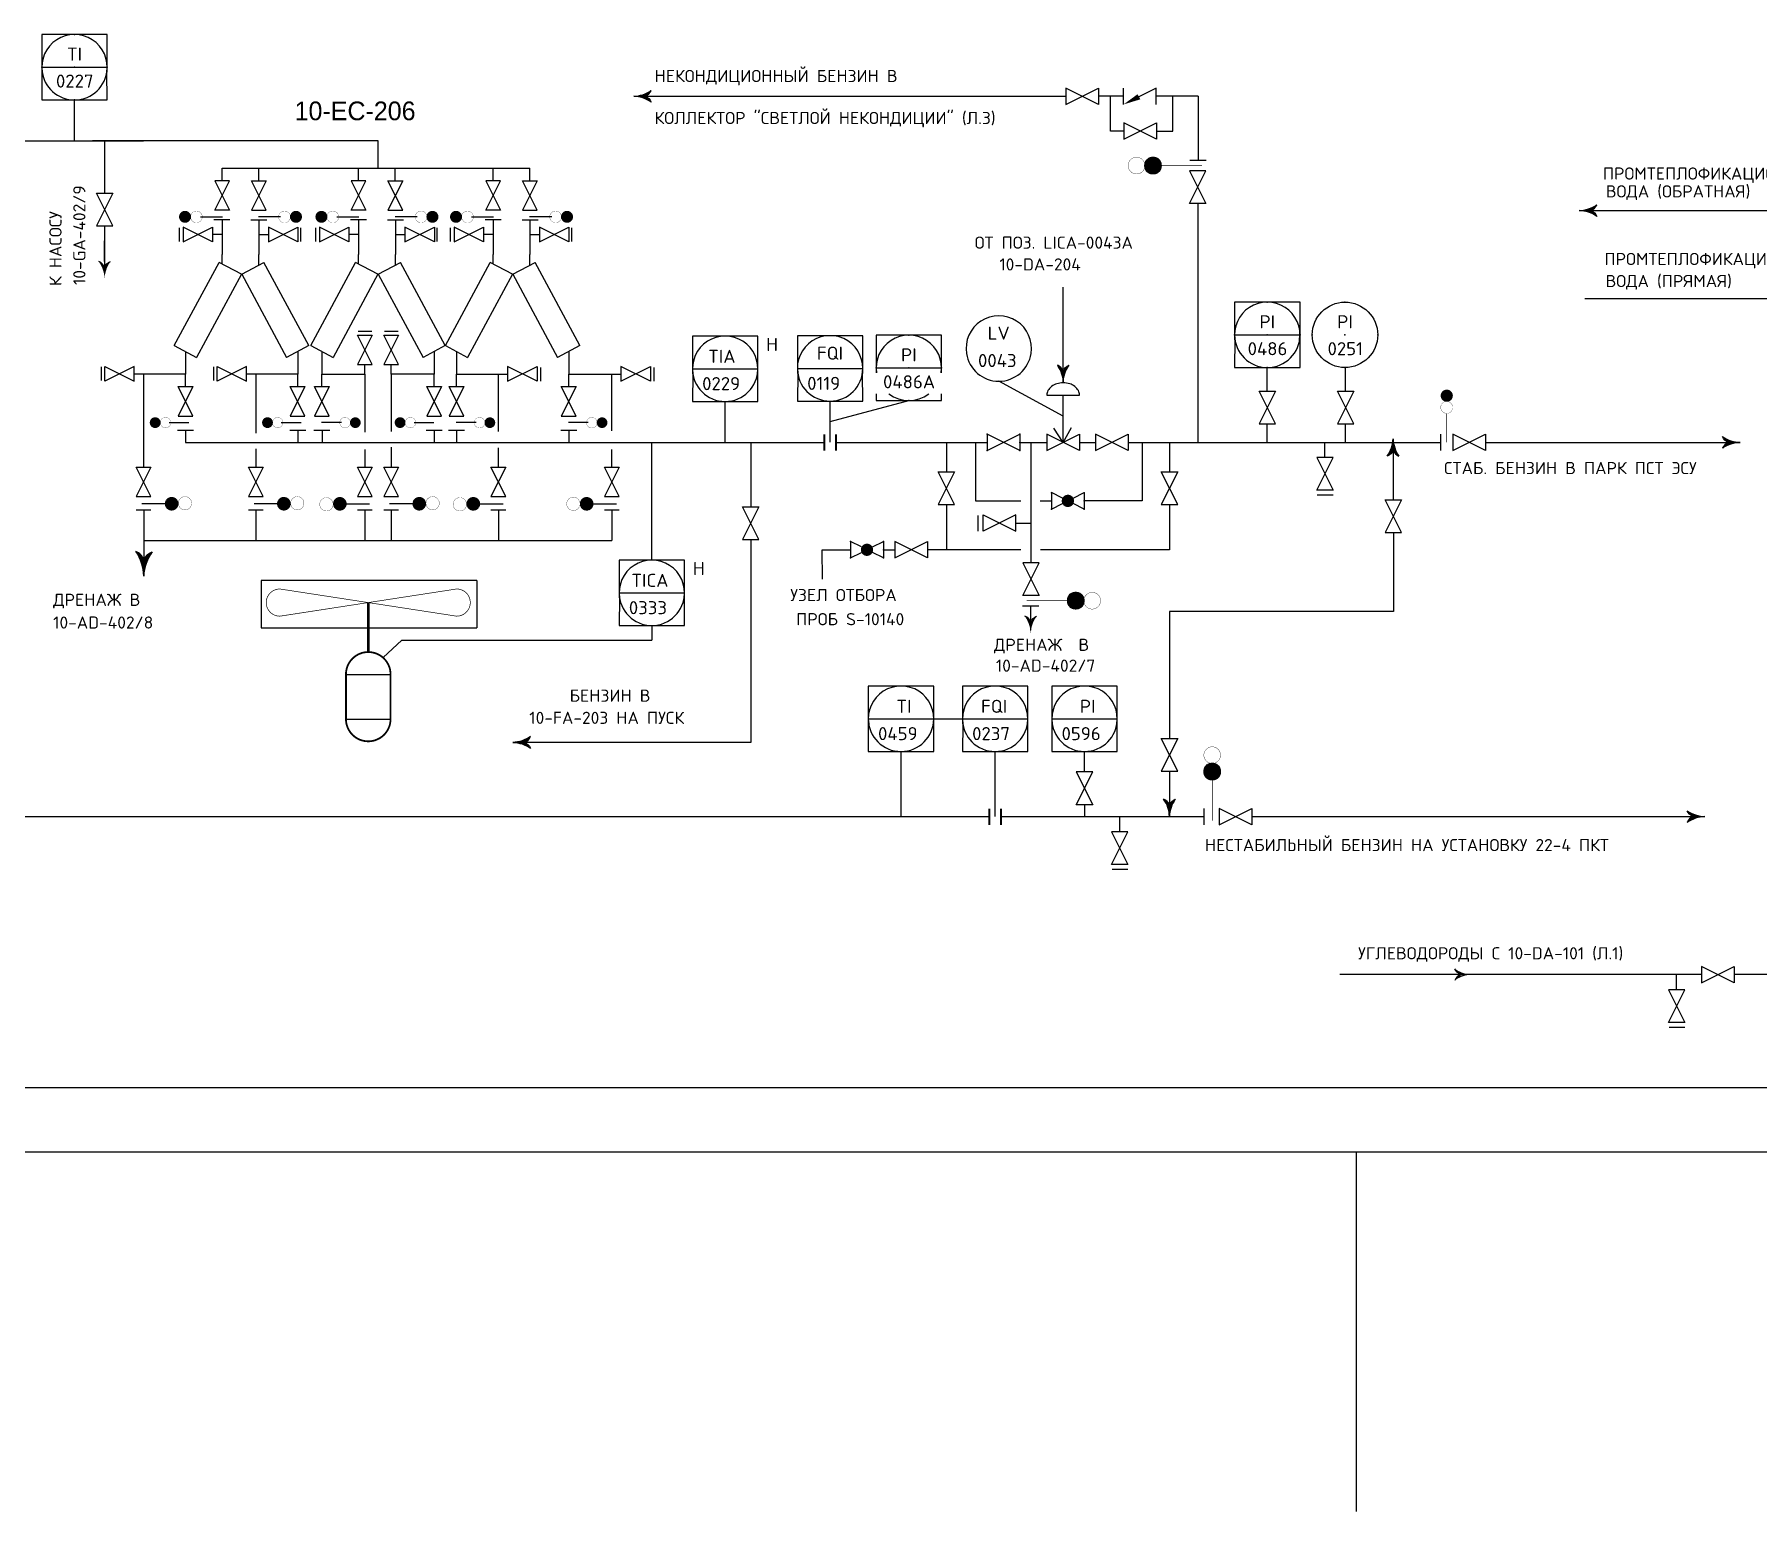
# Model space of a CAD drawing. Extents: x 71 to 279, y 48 to 143.
# Drawn here: x 126.61 to 145.03, y 48.41 to 64.2 of the extents above; entities that cross this region are included whole.
import ezdxf
from ezdxf.enums import TextEntityAlignment as Align

# ---------------------------------------------------------------- set-up
doc = ezdxf.new("R2010")
doc.units = 0
doc.header["$MEASUREMENT"] = 0
doc.linetypes.add('SDASH', pattern=[0.09375, 0.046875, -0.046875])
doc.layers.get('0').update_dxf_attribs({"linetype": 'CONTINUOUS'})
for name, color, linetype in [('IN-ATTRIBS', 7, 'CONTINUOUS'), ('IN-EQUIPMENT', 7, 'CONTINUOUS'), ('IN-INST-TAP', 7, 'CONTINUOUS'), ('IN-INSTRUMENT', 7, 'SDASH'), ('IN-MAJ-PROC', 7, 'CONTINUOUS'), ('IN-MIN-PROC', 7, 'CONTINUOUS'), ('IN-PNEUMATIC', 7, 'CONTINUOUS'), ('IN-TEXT', 51, 'CONTINUOUS')]:
    doc.layers.add(name, color=color, linetype=linetype)
doc.styles.add('ATTRIBS', font='SIMPLEX', dxfattribs={"width": 0.8, "height": 0.125})
doc.styles.add('NARROW', font='simplex', dxfattribs={"width": 0.75, "height": 0.1})
doc.styles.add('S1', font='SIMPLEX.shx')
doc.styles.add('SIMPLEX', font='SIMPLEX')

# ---------------------------------------------------------------- blocks, each defined once
blk = doc.blocks.new('BUBTEXT')
at = {"layer": 'IN-ATTRIBS'}
for p in [(0, 0.25), (-0.25, 0), (0, 0), (0.25, 0), (0, -0.25)]:
    blk.add_point(p, dxfattribs=at)
at = {"layer": 'IN-ATTRIBS', "flags": 1}
for tag, style, width, p in [('IDNUM', 'ATTRIBS', 0.8, (0.009, 0.584)), ('DWGNO', 'ATTRIBS', 0.8, (0.003, 0.447)), ('FILENO', 'ATTRIBS', 0.8, (-0.003, 0.311)), ('LOC', 'ATTRIBS', 0.8, (-0.08, -0.422)), ('SIG', 'ATTRIBS', 0.8, (-0.087, -0.563)), ('INSTALL', 'ATTRIBS', 0.8, (-0.087, -0.699)), ('SERV', 'ATTRIBS', 0.8, (-0.083, -0.838)), ('DATE', 'ATTRIBS', 0.8, (-0.088, -0.969)), ('DES', 'NARROW', 0.75, (-0.087, -1.102)), ('CSYS', 'NARROW', 0.75, (-0.087, -1.243))]:
    blk.add_attdef(tag, text='', height=0.1, dxfattribs=dict(at, style=style, width=width)).set_placement(p, align=Align.CENTER)
at = {"layer": 'IN-ATTRIBS', "style": 'ATTRIBS', "flags": 1}
blk.add_attdef('SYSCDI', text='', height=0.1, dxfattribs=at).set_placement((-0.312, 0.312), align=Align.RIGHT)
at = {"layer": 'IN-ATTRIBS', "style": 'S1'}
for tag, p in [('XT', (0.324, 0.257)), ('A1', (0.323, 0.115)), ('A2', (0.323, -0.035)), ('A3', (0.323, -0.185)), ('RES', (0.323, -0.342))]:
    blk.add_attdef(tag, p, '', height=0.1, dxfattribs=at)
at = {"layer": 'IN-ATTRIBS', "style": 'ATTRIBS'}
blk.add_attdef('SYSCDV', text='', height=0.1, dxfattribs=at).set_placement((-0.312, 0.141), align=Align.RIGHT)
at = {"layer": 'IN-ATTRIBS', "style": 'S1'}
for tag, p in [('INSTTYPE', (0, 0.05)), ('TAGNUM', (0.002, -0.156)), ('MD', (0.402, -0.565)), ('SZ', (0.402, -0.696))]:
    blk.add_attdef(tag, text='', height=0.1, dxfattribs=at).set_placement(p, align=Align.CENTER)
blk = doc.blocks.new('VALVTEXT')
at = {"layer": 'IN-ATTRIBS'}
for p in [(0, 0.0625), (0, 0), (0.25, 0.0625), (0.25, 0), (0, -0.0625), (0.25, -0.0625)]:
    blk.add_point(p, dxfattribs=at)
at = {"layer": 'IN-ATTRIBS', "style": 'S1', "flags": 1}
for tag, p in [('IDNUM', (0.125, 0.5625)), ('DWGNO', (0.125, 0.4375)), ('FILENO', (0.125, 0.3125))]:
    blk.add_attdef(tag, text='', height=0.1, dxfattribs=at).set_placement(p, align=Align.CENTER)
at = {"layer": 'IN-ATTRIBS', "style": 'S1'}
for tag, p in [('MODE', (0.125, 0.078125)), ('SIZE', (0.125, -0.1875))]:
    blk.add_attdef(tag, text='', height=0.1, dxfattribs=at).set_placement(p, align=Align.CENTER)
blk = doc.blocks.new('PE2')
for points in [[(0, 0, 0.150368), (0.188, 0.062, 0.150368)], [(0.125, 0, 0.206864), (0.188, 0.062, 0.206864)], [(0.125, 0, -0.206864), (0.188, -0.062, -0.206864)]]:
    blk.add_lwpolyline(points, format="xyb")
blk.add_arc((-0.008, -0.336), 0.336, 54.4623, 88.6678)
for points in [[(0, 0), (0.125, 0), (0.04, 0.003), (0.141, 0.008)], [(0, 0), (0.125, 0), (0.04, -0.003), (0.141, -0.008)], [(0.04, 0.003), (0.141, 0.008), (0.079, 0.011), (0.156, 0.019)], [(0.079, 0.011), (0.156, 0.019), (0.117, 0.024), (0.169, 0.031)], [(0.117, 0.024), (0.169, 0.031), (0.154, 0.041), (0.179, 0.046)], [(0.154, 0.041), (0.179, 0.046), (0.188, 0.062)], [(0.04, -0.003), (0.141, -0.008), (0.079, -0.011), (0.156, -0.019)], [(0.079, -0.011), (0.156, -0.019), (0.117, -0.024), (0.169, -0.031)], [(0.117, -0.024), (0.169, -0.031), (0.154, -0.041), (0.179, -0.046)], [(0.154, -0.041), (0.179, -0.046), (0.188, -0.062)]]:
    blk.add_solid(points)
blk = doc.blocks.new('PH35A')
blk.add_circle((0, 0), 0.25)

msp = doc.modelspace()

# ---------------------------------------------------------------- hatches: boundary and pattern name
h = msp.add_hatch()
h.set_pattern_fill('ANSI37', color=2, scale=0.00014, style=0)
h.set_pattern_definition([(45, (-267.9928638, -230.1117223), (-0.00031430896424, 0.00031430896424), []), (135, (-267.9928638, -230.1117223), (-0.00031430896424, -0.00031430896424), [])])
edge = h.paths.add_edge_path()
edge.add_arc((138.567, 62.802), 0.0892, -89.9468, 90.0532, ccw=False)
edge.add_arc((138.567, 62.802), 0.0892, 90.0532, 270.0532, ccw=False)
at = {"linetype": 'Continuous'}
h = msp.add_hatch(color=5, dxfattribs=at)
h.paths.add_polyline_path([(143.25, 62.321, 0.206864), (143.313, 62.383, -0.150368), (143.125, 62.321)])
h.paths.add_polyline_path([(143.313, 62.258, 0.206864), (143.25, 62.321), (143.125, 62.321, -0.150368)])
h = msp.add_hatch(dxfattribs=at)
h.set_pattern_fill('ANSI31', color=2, scale=8e-05, angle=180, style=0)
h.set_pattern_definition([(225, (384.767127749, 101.229538609), (7.07106781187e-06, -7.07106781187e-06), [])])
edge = h.paths.add_edge_path()
edge.add_arc((128.073, 59.185), 0.0714, 90.0451, 270.0451)
edge.add_arc((128.073, 59.185), 0.0714, 270.0451, 450.0451)
h = msp.add_hatch(dxfattribs=at)
h.set_pattern_fill('ANSI31', color=2, scale=8e-05, angle=180, style=0)
h.set_pattern_definition([(225, (385.967439788, 101.229538609), (7.07106781187e-06, -7.07106781187e-06), [])])
edge = h.paths.add_edge_path()
edge.add_arc((129.273, 59.185), 0.0714, 90.0451, 270.0451)
edge.add_arc((129.273, 59.185), 0.0714, 270.0451, 450.0451)
h = msp.add_hatch(dxfattribs=at)
h.set_pattern_fill('ANSI31', color=2, scale=8e-05, style=0)
h.set_pattern_definition([(45, (-126.822816455, 17.140768908), (-7.07106781187e-06, 7.07106781187e-06), [])])
edge = h.paths.add_edge_path()
edge.add_arc((129.872, 59.185), 0.0714, 270.0451, 450.0451)
edge.add_arc((129.872, 59.185), 0.0714, 90.0451, 270.0451)
h = msp.add_hatch(dxfattribs=at)
h.set_pattern_fill('ANSI31', color=2, scale=8e-05, angle=180, style=0)
h.set_pattern_definition([(225, (387.41507759, 101.229538609), (7.07106781187e-06, -7.07106781187e-06), [])])
edge = h.paths.add_edge_path()
edge.add_arc((130.721, 59.185), 0.0714, 90.0451, 270.0451)
edge.add_arc((130.721, 59.185), 0.0714, 270.0451, 450.0451)
h = msp.add_hatch(dxfattribs=at)
h.set_pattern_fill('ANSI31', color=2, scale=8e-05, style=0)
h.set_pattern_definition([(45, (-125.395340312, 17.140768908), (-7.07106781187e-06, 7.07106781187e-06), [])])
edge = h.paths.add_edge_path()
edge.add_arc((131.299, 59.185), 0.0714, 270.0451, 450.0451)
edge.add_arc((131.299, 59.185), 0.0714, 90.0451, 270.0451)
h = msp.add_hatch(dxfattribs=at)
h.set_pattern_fill('ANSI31', color=2, scale=8e-05, style=0)
h.set_pattern_definition([(45, (-124.183350971, 17.140768908), (-7.07106781187e-06, 7.07106781187e-06), [])])
edge = h.paths.add_edge_path()
edge.add_arc((132.511, 59.185), 0.0714, 270.0451, 450.0451)
edge.add_arc((132.511, 59.185), 0.0714, 90.0451, 270.0451)
h = msp.add_hatch()
h.set_pattern_fill('ANSI37', color=2, scale=0.00014, angle=-180, style=0)
h.set_pattern_definition([(225, (544.3011828, 351.0620228), (0.00031430896424, -0.00031430896424), []), (315, (544.3011828, 351.0620228), (0.00031430896424, 0.00031430896424), [])])
edge = h.paths.add_edge_path()
edge.add_arc((137.741, 58.149), 0.0892, 90.0532, 270.0532, ccw=False)
edge.add_arc((137.741, 58.149), 0.0892, -89.9468, 90.0532, ccw=False)
h = msp.add_hatch()
h.set_pattern_fill('ANSI37', color=2, scale=0.00014, angle=-90, style=0)
h.set_pattern_definition([(315, (-153.71351995, 462.88146435), (0.00031430896424, 0.00031430896424), []), (45, (-153.71351995, 462.88146435), (-0.00031430896424, 0.00031430896424), [])])
edge = h.paths.add_edge_path()
edge.add_arc((139.2, 56.321), 0.0892, -179.9468, 0.0532, ccw=False)
edge.add_arc((139.2, 56.321), 0.0892, 0.0532, 180.0532, ccw=False)

# ---------------------------------------------------------------- linework, layer by layer
for p, q in [((126.684, 63.854), (127.384, 63.854)), ((139.439, 60.992), (140.139, 60.992)), ((133.642, 60.629), (134.342, 60.629)), ((134.764, 60.633), (135.464, 60.633)), ((134.764, 60.633), (134.764, 60.633)), ((135.606, 60.638), (136.306, 60.638)), ((137.607, 59.841), (137.507, 59.995)), ((137.607, 59.841), (137.696, 60.001)), ((132.858, 58.233), (133.558, 58.233)), ((135.523, 56.886), (136.529, 56.886)), ((136.529, 56.886), (137.229, 56.886)), ((137.485, 56.886), (138.185, 56.886)), ((137.835, 55.967), (137.835, 55.84))]:
    msp.add_line(p, q, dxfattribs=at)
at = {"color": 2}
for p, q in [((138.252, 63.456), (138.252, 63.631)), ((139.136, 62.856), (138.961, 62.856)), ((128.156, 61.99), (128.156, 62.136)), ((128.38, 62.254), (128.616, 62.254)), ((128.697, 62.221), (128.526, 62.221)), ((128.921, 62.221), (129.092, 62.221)), ((129.238, 62.254), (129.002, 62.254)), ((129.455, 61.99), (129.455, 62.136)), ((129.616, 61.99), (129.616, 62.136)), ((129.839, 62.254), (130.075, 62.254)), ((130.157, 62.221), (129.985, 62.221)), ((130.38, 62.221), (130.552, 62.221)), ((130.698, 62.254), (130.462, 62.254)), ((130.914, 61.99), (130.914, 62.136)), ((131.055, 61.99), (131.055, 62.136)), ((131.279, 62.254), (131.514, 62.254)), ((131.596, 62.221), (131.425, 62.221)), ((131.82, 62.221), (131.991, 62.221)), ((132.137, 62.254), (131.901, 62.254)), ((132.353, 61.99), (132.353, 62.136)), ((128.612, 62.065), (128.51, 62.065)), ((129.007, 62.065), (129.109, 62.065)), ((130.071, 62.065), (129.969, 62.065)), ((130.466, 62.065), (130.568, 62.065)), ((131.51, 62.065), (131.408, 62.065)), ((131.905, 62.065), (132.007, 62.065)), ((130.214, 61.027), (130.068, 61.027)), ((130.496, 61.027), (130.35, 61.027)), ((127.319, 60.648), (127.319, 60.502)), ((128.519, 60.648), (128.519, 60.502)), ((132.02, 60.498), (132.02, 60.644)), ((133.232, 60.498), (133.232, 60.644)), ((137.432, 60.347), (137.782, 60.347)), ((137.607, 59.841), (137.607, 60.347)), ((128.046, 60.053), (128.258, 60.053)), ((128.136, 59.974), (128.307, 59.974)), ((129.246, 60.053), (129.458, 60.053)), ((129.336, 59.974), (129.507, 59.974)), ((129.595, 59.974), (129.766, 59.974)), ((129.889, 60.053), (129.676, 60.053)), ((130.665, 60.053), (130.877, 60.053)), ((130.795, 59.974), (130.967, 59.974)), ((131.034, 59.974), (131.205, 59.974)), ((131.328, 60.053), (131.116, 60.053)), ((132.235, 59.974), (132.406, 59.974)), ((132.528, 60.053), (132.316, 60.053)), ((127.852, 59.577), (127.694, 59.262)), ((127.694, 59.577), (127.852, 59.577)), ((127.852, 59.262), (127.694, 59.577)), ((129.052, 59.262), (128.894, 59.577)), ((128.894, 59.577), (129.052, 59.577)), ((129.052, 59.577), (128.894, 59.262)), ((130.218, 59.577), (130.06, 59.262)), ((130.06, 59.577), (130.218, 59.577)), ((130.218, 59.262), (130.06, 59.577)), ((130.5, 59.577), (130.342, 59.262)), ((130.342, 59.577), (130.5, 59.577)), ((130.5, 59.262), (130.342, 59.577)), ((131.645, 59.262), (131.488, 59.577)), ((131.488, 59.577), (131.645, 59.577)), ((131.645, 59.577), (131.488, 59.262)), ((132.857, 59.262), (132.7, 59.577)), ((132.7, 59.577), (132.857, 59.577)), ((132.857, 59.577), (132.7, 59.262)), ((136.446, 59.178), (136.271, 59.528)), ((136.271, 59.528), (136.446, 59.528)), ((136.446, 59.528), (136.271, 59.178)), ((138.831, 59.528), (138.656, 59.178)), ((138.831, 59.178), (138.656, 59.528)), ((138.656, 59.528), (138.831, 59.528)), ((140.493, 59.679), (140.318, 59.679)), ((140.318, 59.679), (140.493, 59.329)), ((140.318, 59.329), (140.493, 59.679)), ((127.694, 59.262), (127.852, 59.262)), ((128.025, 59.185), (127.755, 59.185)), ((128.894, 59.262), (129.052, 59.262)), ((129.225, 59.185), (128.955, 59.185)), ((129.92, 59.185), (130.189, 59.185)), ((130.06, 59.262), (130.218, 59.262)), ((130.342, 59.262), (130.5, 59.262)), ((130.673, 59.185), (130.403, 59.185)), ((131.347, 59.185), (131.617, 59.185)), ((131.488, 59.262), (131.645, 59.262)), ((132.559, 59.185), (132.829, 59.185)), ((132.7, 59.262), (132.857, 59.262)), ((136.271, 59.178), (136.446, 59.178)), ((138.656, 59.178), (138.831, 59.178)), ((140.493, 59.329), (140.318, 59.329)), ((140.492, 59.276), (140.324, 59.276)), ((141.225, 59.229), (141.05, 58.879)), ((141.225, 58.879), (141.05, 59.229)), ((141.05, 59.229), (141.225, 59.229)), ((127.694, 59.121), (127.852, 59.121)), ((128.894, 59.121), (129.052, 59.121)), ((130.06, 59.121), (130.218, 59.121)), ((130.342, 59.121), (130.5, 59.121)), ((131.488, 59.121), (131.645, 59.121)), ((132.7, 59.121), (132.857, 59.121)), ((136.698, 58.892), (136.698, 59.06)), ((136.751, 59.066), (137.101, 58.891)), ((136.751, 58.891), (136.751, 59.066)), ((137.101, 59.066), (136.751, 58.891)), ((137.101, 58.891), (137.101, 59.066)), ((141.05, 58.879), (141.225, 58.879)), ((137.175, 58.554), (137.35, 58.204)), ((137.35, 58.554), (137.175, 58.554)), ((137.175, 58.204), (137.35, 58.554)), ((137.172, 58.095), (137.347, 58.095)), ((137.35, 58.204), (137.175, 58.204)), ((138.831, 56.674), (138.656, 56.324)), ((138.831, 56.324), (138.656, 56.674)), ((138.656, 56.674), (138.831, 56.674)), ((137.922, 56.317), (137.747, 56.317)), ((137.747, 55.967), (137.922, 56.317)), ((137.747, 56.317), (137.922, 55.967)), ((138.656, 56.324), (138.831, 56.324)), ((137.922, 55.967), (137.747, 55.967)), ((139.115, 55.752), (139.115, 55.927)), ((138.124, 55.328), (138.299, 55.678)), ((138.124, 55.678), (138.299, 55.328)), ((138.299, 55.678), (138.124, 55.678)), ((138.299, 55.328), (138.124, 55.328)), ((138.298, 55.274), (138.13, 55.274)), ((144.431, 54.063), (144.781, 54.238)), ((144.781, 54.063), (144.431, 54.238)), ((144.431, 54.238), (144.431, 54.063)), ((144.781, 54.238), (144.781, 54.063)), ((144.079, 53.638), (144.254, 53.988)), ((144.079, 53.988), (144.254, 53.638)), ((144.254, 53.988), (144.079, 53.988)), ((144.254, 53.638), (144.079, 53.638)), ((144.253, 53.585), (144.085, 53.585))]:
    msp.add_line(p, q, dxfattribs=at)
at = {"color": 5}
for p, q in [((138.112, 63.171), (138.112, 63.543)), ((138.779, 63.171), (138.779, 63.543)), ((138.254, 63.171), (138.112, 63.171)), ((138.604, 63.171), (138.779, 63.171)), ((130.139, 60.573), (130.139, 60.673)), ((130.421, 60.573), (130.421, 60.673)), ((128.22, 60.573), (127.674, 60.573)), ((127.773, 60.573), (127.773, 59.577)), ((129.421, 60.573), (128.874, 60.573)), ((128.973, 60.573), (128.973, 59.942)), ((129.68, 60.573), (130.139, 60.573)), ((130.139, 60.573), (130.139, 59.95)), ((130.88, 60.573), (130.421, 60.573)), ((130.421, 60.573), (130.421, 59.958)), ((131.119, 60.573), (131.665, 60.573)), ((131.566, 60.573), (131.566, 59.958)), ((132.319, 60.573), (132.877, 60.573)), ((132.778, 60.573), (132.778, 59.967)), ((128.973, 59.774), (128.973, 59.577)), ((130.139, 59.765), (130.139, 59.577)), ((130.421, 59.791), (130.421, 59.577)), ((131.566, 59.782), (131.566, 59.577)), ((132.778, 59.765), (132.778, 59.577)), ((127.774, 58.793), (132.78, 58.793)), ((135.028, 58.693), (135.334, 58.693)), ((135.033, 58.379), (135.028, 58.693))]:
    msp.add_line(p, q, dxfattribs=at)
at = {"color": 3, "linetype": 'Continuous'}
for p, q in [((130.28, 63.066), (127.773, 63.066)), ((130.28, 62.775), (130.28, 63.066)), ((128.613, 62.64), (128.613, 62.775)), ((128.613, 62.775), (131.904, 62.775)), ((129.006, 62.64), (129.006, 62.775)), ((130.072, 62.64), (130.072, 62.775)), ((130.465, 62.64), (130.465, 62.775)), ((131.511, 62.64), (131.511, 62.775)), ((131.904, 62.64), (131.904, 62.775)), ((128.612, 62.221), (128.612, 61.85)), ((129.007, 62.221), (129.007, 61.85)), ((130.071, 62.221), (130.071, 61.85)), ((130.466, 62.221), (130.466, 61.85)), ((131.51, 62.221), (131.51, 61.85)), ((131.905, 62.221), (131.905, 61.85)), ((128.612, 61.751), (128.612, 61.85)), ((129.007, 61.738), (129.007, 61.85)), ((130.071, 61.751), (130.071, 61.85)), ((130.466, 61.738), (130.466, 61.85)), ((131.51, 61.751), (131.51, 61.85)), ((131.905, 61.738), (131.905, 61.85)), ((128.22, 60.814), (128.22, 60.573)), ((129.421, 60.814), (129.421, 60.573)), ((129.68, 60.814), (129.68, 60.573)), ((130.88, 60.814), (130.88, 60.573)), ((131.119, 60.814), (131.119, 60.573)), ((132.319, 60.814), (132.319, 60.573)), ((128.22, 60.438), (128.22, 60.573)), ((129.421, 60.438), (129.421, 60.573)), ((129.68, 60.438), (129.68, 60.573)), ((130.88, 60.438), (130.88, 60.573)), ((131.119, 60.438), (131.119, 60.573)), ((132.319, 60.438), (132.319, 60.573)), ((128.221, 59.974), (128.221, 59.841)), ((129.422, 59.974), (129.422, 59.841)), ((129.681, 59.974), (129.681, 59.841)), ((130.881, 59.974), (130.881, 59.841)), ((131.12, 59.974), (131.12, 59.841)), ((132.32, 59.974), (132.32, 59.841)), ((128.221, 59.841), (133.489, 59.841)), ((144.431, 54.15), (140.566, 54.15)), ((166.607, 54.15), (144.781, 54.15))]:
    msp.add_line(p, q, dxfattribs=at)
at = {"color": 5, "linetype": 'Continuous'}
for p, q in [((143.125, 62.321), (148.115, 62.321)), ((143.185, 61.379), (148.115, 61.379)), ((136.359, 59.841), (136.359, 59.528)), ((138.743, 59.841), (138.743, 59.528)), ((141.137, 59.841), (141.137, 59.229)), ((136.359, 59.178), (136.359, 58.693)), ((138.743, 59.178), (138.743, 58.693)), ((127.774, 59.121), (127.774, 58.793)), ((128.974, 59.121), (128.974, 58.793)), ((130.14, 59.121), (130.14, 58.793)), ((130.422, 59.121), (130.422, 58.793)), ((131.568, 59.121), (131.568, 58.793)), ((132.78, 59.121), (132.78, 58.793)), ((127.774, 58.793), (127.774, 58.554)), ((141.138, 58.879), (141.138, 58.034)), ((137.154, 58.693), (136.155, 58.693)), ((138.743, 58.693), (137.365, 58.693)), ((138.743, 58.034), (138.743, 56.674)), ((141.138, 58.034), (138.743, 58.034)), ((134.266, 56.633), (131.722, 56.633)), ((138.743, 56.324), (138.743, 55.84)), ((97.353, 52.943), (166.985, 52.943))]:
    msp.add_line(p, q, dxfattribs=at)
at = {"color": 6}
for p, q in [((128.101, 60.878), (128.581, 61.767)), ((128.819, 61.639), (128.581, 61.767)), ((128.822, 61.639), (129.06, 61.767)), ((129.54, 60.878), (129.06, 61.767)), ((129.561, 60.878), (130.04, 61.767)), ((130.278, 61.639), (130.04, 61.767)), ((130.281, 61.639), (130.52, 61.767)), ((130.999, 60.878), (130.52, 61.767)), ((131, 60.878), (131.479, 61.767)), ((131.717, 61.639), (131.479, 61.767)), ((131.721, 61.639), (131.959, 61.767)), ((132.438, 60.878), (131.959, 61.767)), ((128.819, 61.639), (128.34, 60.75)), ((128.822, 61.639), (129.302, 60.75)), ((130.278, 61.639), (129.799, 60.75)), ((130.281, 61.639), (130.761, 60.75)), ((131.717, 61.639), (131.238, 60.75)), ((131.721, 61.639), (132.2, 60.75)), ((128.101, 60.878), (128.34, 60.75)), ((129.54, 60.878), (129.302, 60.75)), ((129.561, 60.878), (129.799, 60.75)), ((130.999, 60.878), (130.761, 60.75)), ((131, 60.878), (131.238, 60.75)), ((132.438, 60.878), (132.2, 60.75)), ((131.335, 58.366), (129.03, 58.366)), ((129.03, 58.366), (129.03, 57.858)), ((131.335, 58.366), (131.335, 57.858)), ((129.03, 57.858), (131.335, 57.858)), ((129.937, 57.361), (130.414, 57.361)), ((129.937, 56.883), (130.414, 56.883))]:
    msp.add_line(p, q, dxfattribs=at)
for p, q in [((137.607, 60.123), (136.918, 60.496)), ((135.114, 60.064), (135.956, 60.288)), ((133.208, 58.583), (133.208, 59.841)), ((133.208, 57.883), (133.208, 57.726)), ((130.334, 57.54), (130.533, 57.726)), ((130.533, 57.726), (133.208, 57.726))]:
    msp.add_line(p, q)
at = {"color": 6, "linetype": 'Continuous'}
msp.add_line((71.634, 52.255), (266.486, 52.255), dxfattribs=at)
for points in [[(127.384, 63.801), (127.384, 64.204), (126.684, 64.204), (126.684, 63.801)], [(126.684, 63.801), (126.684, 63.504), (127.384, 63.504), (127.38, 63.801)], [(140.139, 60.938), (140.139, 61.342), (139.439, 61.342), (139.439, 60.938)], [(134.342, 60.575), (134.342, 60.979), (133.642, 60.979), (133.642, 60.575)], [(135.464, 60.579), (135.464, 60.983), (134.764, 60.983), (134.764, 60.579)], [(136.306, 60.584), (136.306, 60.988), (135.606, 60.988), (135.606, 60.584)], [(139.443, 60.938), (139.439, 60.642), (140.139, 60.642), (140.139, 60.938)], [(133.646, 60.575), (133.642, 60.279), (134.342, 60.279), (134.342, 60.575)], [(134.769, 60.579), (134.764, 60.283), (135.464, 60.283), (135.46, 60.579)], [(135.606, 60.36), (135.606, 60.288), (136.306, 60.288), (136.306, 60.36)], [(133.558, 58.179), (133.558, 58.583), (132.858, 58.583), (132.858, 58.179)], [(132.862, 58.179), (132.858, 57.883), (133.558, 57.883), (133.558, 58.179)], [(136.223, 56.832), (136.223, 57.236), (135.523, 57.236), (135.523, 56.832)], [(137.229, 56.832), (137.229, 57.236), (136.529, 57.236), (136.529, 56.832)], [(138.185, 56.832), (138.185, 57.236), (137.485, 57.236), (137.485, 56.832)], [(135.523, 56.832), (135.523, 56.536), (136.223, 56.536), (136.223, 56.832)], [(136.533, 56.832), (136.529, 56.536), (137.229, 56.536), (137.229, 56.886)], [(137.485, 56.832), (137.485, 56.536), (138.185, 56.536), (138.185, 56.886)]]:
    msp.add_lwpolyline(points)
at = {"color": 2}
for points in [[(138.602, 63.456), (138.602, 63.631), (138.417, 63.538)], [(137.598, 59.246), (137.482, 59.304), (137.482, 59.129), (137.598, 59.187)], [(137.715, 59.246), (137.832, 59.304), (137.832, 59.129), (137.715, 59.187)], [(135.45, 58.723), (135.334, 58.781), (135.334, 58.606), (135.45, 58.664)], [(135.567, 58.723), (135.684, 58.781), (135.684, 58.606), (135.567, 58.664)]]:
    msp.add_lwpolyline(points, dxfattribs=at)
for points, const_width in [([(138.391, 62.891, -1), (138.391, 62.712, -1)], 0.0035), ([(138.567, 62.891, -1), (138.567, 62.712, -1)], 0.0035), ([(128.216, 62.222, 1), (128.216, 62.286, 1)], 0.0637), ([(128.338, 62.191, 1), (128.338, 62.316, 1)], 0.00245), ([(129.28, 62.191, -1), (129.28, 62.316, -1)], 0.00245), ([(129.403, 62.222, -1), (129.403, 62.286, -1)], 0.0637), ([(129.675, 62.222, 1), (129.675, 62.286, 1)], 0.0637), ([(129.797, 62.191, 1), (129.797, 62.316, 1)], 0.00245), ([(130.74, 62.191, -1), (130.74, 62.316, -1)], 0.00245), ([(130.862, 62.222, -1), (130.862, 62.286, -1)], 0.0637), ([(131.114, 62.222, 1), (131.114, 62.286, 1)], 0.0637), ([(131.237, 62.191, 1), (131.236, 62.316, 1)], 0.00245), ([(132.179, 62.191, -1), (132.179, 62.316, -1)], 0.00245), ([(132.301, 62.222, -1), (132.301, 62.286, -1)], 0.0637), ([(127.897, 60.082, -1), (127.897, 60.024, -1)], 0.0573), ([(128.008, 60.109, -1), (128.008, 59.997, -1)], 0.00221), ([(129.098, 60.082, -1), (129.098, 60.024, -1)], 0.0573), ([(129.208, 60.109, -1), (129.208, 59.997, -1)], 0.00221), ([(129.927, 59.996, -1), (129.927, 60.109, -1)], 0.00221), ([(130.037, 60.024, -1), (130.037, 60.081, -1)], 0.0573), ([(130.516, 60.082, -1), (130.516, 60.024, -1)], 0.0573), ([(130.627, 60.109, -1), (130.627, 59.997, -1)], 0.00221), ([(131.366, 59.996, -1), (131.366, 60.109, -1)], 0.00221), ([(131.476, 60.024, -1), (131.476, 60.081, -1)], 0.0573), ([(132.566, 59.996, -1), (132.566, 60.109, -1)], 0.00221), ([(132.676, 60.024, -1), (132.676, 60.081, -1)], 0.0573), ([(128.073, 59.257, 1), (128.073, 59.114, 1)], 0.0028), ([(128.216, 59.262, 1), (128.216, 59.12, 1)], 0.0028), ([(129.273, 59.257, 1), (129.273, 59.114, 1)], 0.0028), ([(129.417, 59.262, 1), (129.417, 59.12, 1)], 0.0028), ([(129.728, 59.108, 1), (129.728, 59.251, 1)], 0.0028), ([(129.872, 59.113, 1), (129.872, 59.256, 1)], 0.0028), ([(130.721, 59.257, 1), (130.721, 59.114, 1)], 0.0028), ([(130.864, 59.262, 1), (130.864, 59.12, 1)], 0.0028), ([(131.155, 59.108, 1), (131.155, 59.251, 1)], 0.0028), ([(131.299, 59.113, 1), (131.299, 59.256, 1)], 0.0028), ([(132.369, 59.113, 1), (132.369, 59.256, 1)], 0.0028), ([(132.511, 59.113, 1), (132.511, 59.256, 1)], 0.0028), ([(137.624, 59.216, 1), (137.69, 59.216, 1)], 0.0656), ([(135.476, 58.693, 1), (135.541, 58.693, 1)], 0.0656), ([(137.741, 58.059, -1), (137.741, 58.238, -1)], 0.0035), ([(137.917, 58.059, -1), (137.917, 58.238, -1)], 0.0035), ([(139.289, 56.497, -1), (139.111, 56.497, -1)], 0.0035), ([(139.289, 56.321, -1), (139.111, 56.321, -1)], 0.0035)]:
    msp.add_lwpolyline(points, format="xyb", close=True, dxfattribs=dict(at, const_width=const_width))
at = {"color": 2, "const_width": 0.007}
for points in [[(138.655, 62.802), (139.092, 62.802)], [(137.653, 58.149), (137.216, 58.148)], [(139.2, 56.234), (139.2, 55.796)]]:
    msp.add_lwpolyline(points, dxfattribs=at)
at = {"color": 2}
for points in [[(138.958, 62.747), (139.133, 62.397), (138.958, 62.397), (139.133, 62.747)], [(127.444, 62.158), (127.269, 62.508), (127.444, 62.508), (127.269, 62.158)], [(128.534, 62.325), (128.691, 62.64), (128.534, 62.64), (128.691, 62.325)], [(129.084, 62.325), (128.927, 62.64), (129.084, 62.64), (128.927, 62.325)], [(129.993, 62.325), (130.151, 62.64), (129.993, 62.64), (130.151, 62.325)], [(130.544, 62.325), (130.386, 62.64), (130.544, 62.64), (130.386, 62.325)], [(131.432, 62.325), (131.59, 62.64), (131.432, 62.64), (131.59, 62.325)], [(131.983, 62.325), (131.825, 62.64), (131.983, 62.64), (131.825, 62.325)], [(128.51, 61.986), (128.195, 62.144), (128.195, 61.986), (128.51, 62.144)], [(129.109, 61.986), (129.424, 62.144), (129.424, 61.986), (129.109, 62.144)], [(129.969, 61.986), (129.654, 62.144), (129.654, 61.986), (129.969, 62.144)], [(130.568, 61.986), (130.883, 62.144), (130.883, 61.986), (130.568, 62.144)], [(131.408, 61.986), (131.093, 62.144), (131.093, 61.986), (131.408, 62.144)], [(132.007, 61.986), (132.322, 62.144), (132.322, 61.986), (132.007, 62.144)], [(130.218, 60.673), (130.06, 60.988), (130.218, 60.988), (130.06, 60.673)], [(130.5, 60.673), (130.342, 60.988), (130.5, 60.988), (130.342, 60.673)], [(127.674, 60.652), (127.359, 60.495), (127.359, 60.652), (127.674, 60.495)], [(128.874, 60.652), (128.559, 60.495), (128.559, 60.652), (128.874, 60.495)], [(131.665, 60.495), (131.98, 60.652), (131.98, 60.495), (131.665, 60.652)], [(132.877, 60.495), (133.192, 60.652), (133.192, 60.495), (132.877, 60.652)], [(128.299, 60.123), (128.142, 60.438), (128.299, 60.438), (128.142, 60.123)], [(129.499, 60.123), (129.342, 60.438), (129.499, 60.438), (129.342, 60.123)], [(129.758, 60.123), (129.601, 60.438), (129.758, 60.438), (129.601, 60.123)], [(130.959, 60.123), (130.801, 60.438), (130.959, 60.438), (130.801, 60.123)], [(131.198, 60.123), (131.04, 60.438), (131.198, 60.438), (131.04, 60.123)], [(132.398, 60.123), (132.24, 60.438), (132.398, 60.438), (132.24, 60.123)], [(139.876, 60.04), (139.701, 60.39), (139.876, 60.39), (139.701, 60.04)], [(140.714, 60.04), (140.539, 60.39), (140.714, 60.39), (140.539, 60.04)], [(136.794, 59.754), (137.144, 59.929), (137.144, 59.754), (136.794, 59.929)], [(137.432, 59.754), (137.782, 59.929), (137.782, 59.754), (137.432, 59.929)], [(137.952, 59.754), (138.302, 59.929), (138.302, 59.754), (137.952, 59.929)], [(135.805, 58.606), (136.155, 58.781), (136.155, 58.606), (135.805, 58.781)], [(139.274, 55.752), (139.624, 55.927), (139.624, 55.752), (139.274, 55.927)]]:
    msp.add_lwpolyline(points, close=True, dxfattribs=at)
at = {"color": 5, "linetype": 'Continuous'}
for points in [[(143.125, 62.321, 0.150368), (143.313, 62.383)], [(143.25, 62.321, 0.206864), (143.313, 62.383)], [(143.25, 62.321, -0.206864), (143.313, 62.258)], [(127.774, 58.411, 0.150368), (127.691, 58.675)], [(127.777, 58.586, 0.206864), (127.691, 58.675)], [(127.777, 58.586, -0.206864), (127.866, 58.672)]]:
    msp.add_lwpolyline(points, format="xyb", dxfattribs=at)
at = {"color": 2}
msp.add_lwpolyline([(137.782, 60.347, 0.126822), (137.769, 60.395, 0.10607), (137.73, 60.44, 0.085783), (137.676, 60.468, 0.075445), (137.607, 60.478, 0.075445), (137.538, 60.468, 0.085783), (137.483, 60.44, 0.10607), (137.444, 60.395, 0.126822), (137.432, 60.347, 0.126822)], format="xyb", dxfattribs=at)
at = {"color": 5}
for points in [[(141.134, 59.756, -0.206864), (141.072, 59.694, -0.206864)], [(141.134, 59.881, 0.150368), (141.197, 59.694, 0.150368)], [(141.134, 59.756, 0.206864), (141.197, 59.694, 0.206864)]]:
    msp.add_lwpolyline(points, format="xyb", dxfattribs=at)
at = {"color": 6}
for points, const_width in [([(131.121, 57.983, 1), (131.121, 58.274), (129.23, 57.983, -1), (129.23, 58.274)], 0.00727), ([(129.937, 56.883), (129.937, 57.361, -1), (130.414, 57.361), (130.414, 56.883, -1)], 0.0191)]:
    msp.add_lwpolyline(points, format="xyb", close=True, dxfattribs=dict(at, const_width=const_width))
at = {"color": 6, "const_width": 0.0273}
for points in [[(130.176, 58.128), (130.176, 57.649)], [(130.176, 57.872), (130.176, 57.6)]]:
    msp.add_lwpolyline(points, dxfattribs=at)
for points in [[(144.342, 55.84, -0.206864), (144.28, 55.902)], [(144.342, 55.84, 0.206864), (144.28, 55.777)], [(144.467, 55.84, 0.150368), (144.28, 55.777)]]:
    msp.add_lwpolyline(points, format="xyb")
at = {"color": 3}
for points in [[(141.857, 54.15, -0.206864), (141.794, 54.213)], [(141.857, 54.15, 0.206864), (141.794, 54.088)]]:
    msp.add_lwpolyline(points, format="xyb", dxfattribs=at)
for centre, radius, start, end in [((127.034, 63.854), 0.35, 351.1529, 188.8471), ((127.034, 63.854), 0.35, 180, 351.1529), ((136.918, 60.846), 0.35, 351.1529, 188.8471), ((139.789, 60.992), 0.35, 351.1529, 188.8471), ((139.789, 60.992), 0.35, 180, 0), ((133.992, 60.629), 0.35, 351.1529, 188.8471), ((135.114, 60.633), 0.35, 351.1529, 188.8471), ((135.956, 60.638), 0.35, 351.1529, 188.8471), ((133.992, 60.629), 0.35, 180, 0), ((135.114, 60.633), 0.35, 180, 0), ((136.918, 60.846), 0.35, 188.8471, 351.1529), ((135.956, 60.638), 0.35, 232.6037, 307.3963), ((133.208, 58.233), 0.35, 351.1529, 188.8471), ((133.208, 58.233), 0.35, 180, 0), ((135.873, 56.886), 0.35, 351.1529, 188.8471), ((136.879, 56.886), 0.35, 351.1529, 188.8471), ((137.835, 56.886), 0.35, 351.1529, 188.8471), ((135.873, 56.886), 0.35, 180, 0), ((136.879, 56.886), 0.35, 180, 0), ((137.835, 56.886), 0.35, 180, 0), ((144.475, 56.176), 0.336, 234.4623, 268.6678)]:
    msp.add_arc(centre, radius, start, end)
at = {"color": 5, "linetype": 'Continuous'}
for centre, radius, start, end in [((143.117, 61.985), 0.336, 54.4623, 88.6678), ((128.244, 58.392), 0.47, 143.5082, 177.7137)]:
    msp.add_arc(centre, radius, start, end, dxfattribs=at)
at = {"color": 5}
msp.add_arc((140.798, 59.889), 0.336, 324.4623, 358.6678, dxfattribs=at)
at = {"color": 2}
msp.add_solid([(138.432, 63.511), (138.252, 63.456), (138.402, 63.565)], dxfattribs=at)
at = {"color": 5}
for points in [[(141.093, 59.728), (141.088, 59.702), (141.072, 59.694)], [(141.11, 59.764), (141.103, 59.713), (141.093, 59.728), (141.088, 59.702)], [(141.123, 59.802), (141.116, 59.725), (141.11, 59.764), (141.103, 59.713)], [(141.131, 59.841), (141.126, 59.74), (141.123, 59.802), (141.116, 59.725)], [(141.134, 59.881), (141.134, 59.756), (141.131, 59.841), (141.126, 59.74)], [(141.134, 59.881), (141.134, 59.756), (141.137, 59.841), (141.142, 59.74)], [(141.137, 59.841), (141.142, 59.74), (141.146, 59.802), (141.153, 59.725)], [(141.146, 59.802), (141.153, 59.725), (141.158, 59.764), (141.166, 59.713)], [(141.158, 59.764), (141.166, 59.713), (141.175, 59.728), (141.18, 59.702)], [(141.175, 59.728), (141.18, 59.702), (141.197, 59.694)]]:
    msp.add_solid(points, dxfattribs=at)
at = {"color": 5, "linetype": 'Continuous'}
for points in [[(127.72, 58.627), (127.713, 58.663), (127.691, 58.675)], [(127.743, 58.576), (127.734, 58.648), (127.72, 58.627), (127.713, 58.663)], [(127.76, 58.522), (127.751, 58.63), (127.743, 58.576), (127.734, 58.648)], [(127.77, 58.467), (127.766, 58.609), (127.76, 58.522), (127.751, 58.63)], [(127.774, 58.411), (127.777, 58.586), (127.77, 58.467), (127.766, 58.609)], [(127.774, 58.411), (127.777, 58.586), (127.779, 58.467), (127.788, 58.609)], [(127.779, 58.467), (127.788, 58.609), (127.792, 58.522), (127.804, 58.629)], [(127.792, 58.522), (127.804, 58.629), (127.81, 58.575), (127.822, 58.647)], [(127.81, 58.575), (127.822, 58.647), (127.835, 58.625), (127.843, 58.661)], [(127.835, 58.625), (127.843, 58.661), (127.866, 58.672)]]:
    msp.add_solid(points, dxfattribs=at)
for points in [[(144.314, 55.881), (144.288, 55.886), (144.28, 55.902)], [(144.35, 55.864), (144.298, 55.871), (144.314, 55.881), (144.288, 55.886)], [(144.388, 55.851), (144.311, 55.858), (144.35, 55.864), (144.298, 55.871)], [(144.427, 55.843), (144.326, 55.848), (144.388, 55.851), (144.311, 55.858)], [(144.427, 55.836), (144.326, 55.832), (144.388, 55.828), (144.311, 55.821)], [(144.467, 55.84), (144.342, 55.84), (144.427, 55.843), (144.326, 55.848)], [(144.467, 55.84), (144.342, 55.84), (144.427, 55.836), (144.326, 55.832)], [(144.314, 55.799), (144.288, 55.794), (144.28, 55.777)], [(144.35, 55.816), (144.298, 55.808), (144.314, 55.799), (144.288, 55.794)], [(144.388, 55.828), (144.311, 55.821), (144.35, 55.816), (144.298, 55.808)]]:
    msp.add_solid(points)
at = {"color": 3}
for points in [[(141.828, 54.191), (141.802, 54.196), (141.794, 54.213)], [(141.864, 54.174), (141.813, 54.182), (141.828, 54.191), (141.802, 54.196)], [(141.902, 54.161), (141.826, 54.169), (141.864, 54.174), (141.813, 54.182)], [(141.828, 54.109), (141.802, 54.104), (141.794, 54.088)], [(141.864, 54.126), (141.813, 54.119), (141.828, 54.109), (141.802, 54.104)], [(141.902, 54.139), (141.826, 54.131), (141.864, 54.126), (141.813, 54.119)], [(141.942, 54.153), (141.84, 54.158), (141.902, 54.161), (141.826, 54.169)], [(141.942, 54.147), (141.84, 54.142), (141.902, 54.139), (141.826, 54.131)]]:
    msp.add_solid(points, dxfattribs=at)
at = {"layer": 'IN-EQUIPMENT', "color": 2, "const_width": 0.021}
for points in [[(135.052, 59.929), (135.052, 59.754)], [(135.177, 59.929), (135.177, 59.754)], [(136.817, 55.924), (136.817, 55.749)], [(136.942, 55.924), (136.942, 55.749)]]:
    msp.add_lwpolyline(points, dxfattribs=at)
at = {"layer": 'IN-EQUIPMENT', "color": 2}
msp.add_lwpolyline([(134.353, 58.804), (134.178, 59.154), (134.353, 59.154), (134.178, 58.804)], close=True, dxfattribs=at)
at = {"layer": 'IN-INST-TAP', "color": 7}
for p, q in [((127.034, 63.066), (127.034, 63.504)), ((133.992, 59.841), (133.992, 60.279)), ((135.114, 59.845), (135.114, 60.283)), ((135.873, 55.84), (135.873, 56.536)), ((136.879, 55.84), (136.879, 56.536)), ((137.835, 56.317), (137.835, 56.536))]:
    msp.add_line(p, q, dxfattribs=at)
at = {"layer": 'IN-MAJ-PROC', "color": 3}
for p, q in [((133.014, 63.543), (137.635, 63.543)), ((138.252, 63.543), (137.985, 63.543)), ((139.049, 63.543), (138.602, 63.543)), ((139.049, 63.543), (139.049, 62.856)), ((125.114, 63.066), (127.773, 63.066)), ((127.773, 63.066), (127.227, 63.066)), ((139.045, 62.397), (139.048, 59.841)), ((133.489, 59.841), (135.052, 59.841)), ((135.177, 59.841), (136.794, 59.841)), ((135.177, 59.841), (135.295, 59.841)), ((137.144, 59.841), (137.432, 59.841)), ((137.144, 59.841), (137.432, 59.841)), ((137.782, 59.841), (137.952, 59.841)), ((137.782, 59.841), (137.887, 59.841)), ((138.302, 59.841), (141.646, 59.841)), ((142.123, 59.841), (144.846, 59.841)), ((142.178, 59.841), (144.754, 59.841))]:
    msp.add_line(p, q, dxfattribs=at)
at = {"layer": 'IN-MAJ-PROC', "color": 7}
for p, q in [((139.789, 60.39), (139.789, 60.642)), ((140.626, 60.39), (140.626, 60.642))]:
    msp.add_line(p, q, dxfattribs=at)
at = {"layer": 'IN-MAJ-PROC', "color": 5}
for p, q in [((124.35, 55.84), (135.59, 55.84)), ((135.59, 55.84), (136.817, 55.84)), ((136.942, 55.84), (139.115, 55.84)), ((139.624, 55.84), (144.467, 55.84))]:
    msp.add_line(p, q, dxfattribs=at)
at = {"layer": 'IN-MAJ-PROC', "color": 3}
for points in [[(133.014, 63.543, 0.150368), (133.201, 63.606)], [(133.139, 63.543, 0.206864), (133.201, 63.606)], [(133.139, 63.543, -0.206864), (133.201, 63.481)]]:
    msp.add_lwpolyline(points, format="xyb", dxfattribs=at)
at = {"layer": 'IN-MAJ-PROC', "color": 5}
for points in [[(138.743, 55.84, 0.150368), (138.681, 56.027)], [(138.743, 55.965, 0.206864), (138.681, 56.027)], [(138.743, 55.965, -0.206864), (138.806, 56.027)]]:
    msp.add_lwpolyline(points, format="xyb", dxfattribs=at)
at = {"layer": 'IN-MAJ-PROC', "color": 3}
msp.add_arc((133.006, 63.207), 0.336, 54.4623, 88.6678, dxfattribs=at)
at = {"layer": 'IN-MAJ-PROC', "color": 5}
msp.add_arc((139.079, 55.832), 0.336, 144.4623, 178.6678, dxfattribs=at)
at = {"layer": 'IN-MAJ-PROC', "color": 3}
for points in [[(133.093, 63.554), (133.17, 63.562), (133.131, 63.567), (133.183, 63.575)], [(133.131, 63.567), (133.183, 63.575), (133.167, 63.584), (133.193, 63.589)], [(133.167, 63.584), (133.193, 63.589), (133.201, 63.606)], [(133.014, 63.543), (133.139, 63.543), (133.054, 63.546), (133.155, 63.551)], [(133.014, 63.543), (133.139, 63.543), (133.054, 63.54), (133.155, 63.535)], [(133.054, 63.546), (133.155, 63.551), (133.093, 63.554), (133.17, 63.562)], [(133.054, 63.54), (133.155, 63.535), (133.093, 63.532), (133.17, 63.524)], [(133.093, 63.532), (133.17, 63.524), (133.131, 63.519), (133.183, 63.512)], [(133.131, 63.519), (133.183, 63.512), (133.167, 63.502), (133.193, 63.497)], [(133.167, 63.502), (133.193, 63.497), (133.201, 63.481)]]:
    msp.add_solid(points, dxfattribs=at)
at = {"layer": 'IN-MAJ-PROC', "color": 5}
for points in [[(138.702, 55.993), (138.697, 56.019), (138.681, 56.027)], [(138.719, 55.957), (138.712, 56.009), (138.702, 55.993), (138.697, 56.019)], [(138.767, 55.957), (138.775, 56.009), (138.784, 55.993), (138.789, 56.019)], [(138.784, 55.993), (138.789, 56.019), (138.806, 56.027)], [(138.732, 55.919), (138.725, 55.996), (138.719, 55.957), (138.712, 56.009)], [(138.74, 55.88), (138.735, 55.981), (138.732, 55.919), (138.725, 55.996)], [(138.743, 55.84), (138.743, 55.965), (138.74, 55.88), (138.735, 55.981)], [(138.743, 55.84), (138.743, 55.965), (138.747, 55.88), (138.751, 55.981)], [(138.747, 55.88), (138.751, 55.981), (138.755, 55.919), (138.762, 55.996)], [(138.755, 55.919), (138.762, 55.996), (138.767, 55.957), (138.775, 56.009)]]:
    msp.add_solid(points, dxfattribs=at)
at = {"layer": 'IN-MIN-PROC', "color": 5}
for p, q in [((127.356, 63.066), (127.356, 62.508)), ((127.356, 62.158), (127.356, 61.715)), ((127.356, 61.778), (127.356, 61.997)), ((134.266, 59.841), (134.266, 59.154)), ((136.669, 59.841), (136.669, 59.216)), ((137.263, 58.554), (137.263, 59.841)), ((138.451, 59.841), (138.451, 59.216)), ((136.669, 59.216), (137.154, 59.216)), ((137.36, 59.216), (137.482, 59.216)), ((138.451, 59.216), (137.832, 59.216)), ((134.266, 58.804), (134.266, 56.633)), ((135.684, 58.693), (135.805, 58.693)), ((137.26, 57.835), (137.26, 58.095))]:
    msp.add_line(p, q, dxfattribs=at)
at = {"layer": 'IN-MIN-PROC', "color": 7}
for p, q in [((139.789, 59.841), (139.789, 60.04)), ((140.626, 59.841), (140.626, 60.04))]:
    msp.add_line(p, q, dxfattribs=at)
at = {"layer": 'IN-MIN-PROC', "color": 2}
for p, q in [((141.646, 59.754), (141.646, 59.929)), ((140.405, 59.679), (140.405, 59.841)), ((137.101, 58.979), (137.263, 58.979)), ((138.211, 55.678), (138.211, 55.84)), ((144.166, 53.988), (144.166, 54.15))]:
    msp.add_line(p, q, dxfattribs=at)
at = {"layer": 'IN-MIN-PROC', "color": 4, "linetype": 'Continuous'}
msp.add_line((140.74, 52.255), (140.74, 48.407), dxfattribs=at)
at = {"layer": 'IN-MIN-PROC', "color": 2}
for points in [[(137.985, 63.456), (137.635, 63.631), (137.635, 63.456), (137.985, 63.631)], [(138.604, 63.084), (138.254, 63.259), (138.254, 63.084), (138.604, 63.259)], [(141.773, 59.754), (142.123, 59.929), (142.123, 59.754), (141.773, 59.929)]]:
    msp.add_lwpolyline(points, close=True, dxfattribs=at)
at = {"layer": 'IN-MIN-PROC', "color": 5}
for points in [[(127.356, 61.713, 0.206864), (127.294, 61.776, 0.206864)], [(127.356, 61.713, -0.206864), (127.419, 61.776, -0.206864)], [(137.26, 57.92, 0.206864), (137.197, 57.982, 0.206864)], [(137.26, 57.92, -0.206864), (137.322, 57.982, -0.206864)]]:
    msp.add_lwpolyline(points, format="xyb", dxfattribs=at)
at = {"layer": 'IN-MIN-PROC', "color": 2}
for points, const_width in [([(141.676, 60.341, 1), (141.741, 60.341, 1)], 0.065), ([(141.644, 60.216, 1), (141.772, 60.216, 1)], 0.0025)]:
    msp.add_lwpolyline(points, format="xyb", close=True, dxfattribs=dict(at, const_width=const_width))
at = {"layer": 'IN-MIN-PROC', "color": 2, "const_width": 0.005}
msp.add_lwpolyline([(141.708, 60.154), (141.708, 59.841)], dxfattribs=at)
at = {"layer": 'IN-MIN-PROC', "color": 5}
for points in [[(127.315, 61.742), (127.31, 61.768), (127.294, 61.776)], [(127.332, 61.705), (127.325, 61.757), (127.315, 61.742), (127.31, 61.768)], [(127.345, 61.667), (127.338, 61.744), (127.332, 61.705), (127.325, 61.757)], [(127.353, 61.628), (127.348, 61.729), (127.345, 61.667), (127.338, 61.744)], [(127.356, 61.588), (127.356, 61.713), (127.353, 61.628), (127.348, 61.729)], [(127.356, 61.588), (127.356, 61.713), (127.359, 61.628), (127.364, 61.729)], [(127.359, 61.628), (127.364, 61.729), (127.368, 61.667), (127.375, 61.744)], [(127.368, 61.667), (127.375, 61.744), (127.38, 61.705), (127.388, 61.757)], [(127.38, 61.705), (127.388, 61.757), (127.397, 61.742), (127.402, 61.768)], [(127.397, 61.742), (127.402, 61.768), (127.419, 61.776)], [(137.218, 57.948), (137.213, 57.974), (137.197, 57.982)], [(137.235, 57.912), (137.228, 57.964), (137.218, 57.948), (137.213, 57.974)], [(137.248, 57.874), (137.241, 57.951), (137.235, 57.912), (137.228, 57.964)], [(137.256, 57.835), (137.251, 57.936), (137.248, 57.874), (137.241, 57.951)], [(137.26, 57.795), (137.26, 57.92), (137.256, 57.835), (137.251, 57.936)], [(137.26, 57.795), (137.26, 57.92), (137.263, 57.835), (137.268, 57.936)], [(137.263, 57.835), (137.268, 57.936), (137.271, 57.874), (137.278, 57.951)], [(137.271, 57.874), (137.278, 57.951), (137.284, 57.912), (137.291, 57.964)], [(137.284, 57.912), (137.291, 57.964), (137.301, 57.948), (137.306, 57.974)], [(137.301, 57.948), (137.306, 57.974), (137.322, 57.982)]]:
    msp.add_solid(points, dxfattribs=at)
at = {"layer": 'IN-PNEUMATIC', "color": 7}
msp.add_line((137.607, 60.478), (137.607, 61.503), dxfattribs=at)

# ---------------------------------------------------------------- block references
at = {"color": 2, "xscale": 1.4, "yscale": 1.4, "zscale": 1.4}
for p in [(137.482, 59.216), (135.334, 58.693)]:
    msp.add_blockref('VALVTEXT', p, dxfattribs=at)
at = {"layer": 'IN-INSTRUMENT', "color": 7, "xscale": 1.4, "yscale": 1.4, "zscale": 1.4}
for p, values in [((127.034, 63.854), {'INSTTYPE': 'TI', 'TAGNUM': '0227'}), ((139.789, 60.992), {'INSTTYPE': 'PI', 'TAGNUM': '0486'}), ((140.62, 60.992), {'INSTTYPE': 'PI', 'TAGNUM': '0251'}), ((135.956, 60.638), {'INSTTYPE': 'PI', 'TAGNUM': '0486A'})]:
    msp.add_blockref('BUBTEXT', p, dxfattribs=at).add_auto_attribs(values)
at = {"layer": 'IN-MAJ-PROC', "color": 7, "xscale": 1.4, "yscale": 1.4, "zscale": 1.4}
for name, p in [('PH35A', (140.62, 60.992)), ('VALVTEXT', (136.794, 59.841))]:
    msp.add_blockref(name, p, dxfattribs=at)
at = {"layer": 'IN-MIN-PROC', "color": 7, "xscale": -1}
for p, rotation in [((137.607, 60.478), 270), ((131.722, 56.633), 180)]:
    msp.add_blockref('PE2', p, dxfattribs=dict(at, rotation=rotation))
at = {"layer": 'IN-MIN-PROC', "color": 3, "rotation": 180}
msp.add_blockref('PE2', (144.846, 59.841), dxfattribs=at)

# ---------------------------------------------------------------- texts
at = {"color": 4, "linetype": 'Continuous'}
msp.add_text('10-EC-206', height=0.2, dxfattribs=at).set_placement((129.388, 63.287))
at = {"color": 1, "linetype": 'Continuous', "style": 'SIMPLEX'}
for s, p in [('ПРОМТЕПЛОФИКАЦИОННАЯ ', (143.377, 62.652)), ('ВОДА (ОБРАТНАЯ)', (143.41, 62.461)), ('ПРОМТЕПЛОФИКАЦИОННАЯ ', (143.394, 61.738)), ('ВОДА (ПРЯМАЯ)', (143.407, 61.502))]:
    msp.add_text(s, height=0.13, dxfattribs=at).set_placement(p)
at = {"style": 'SIMPLEX'}
for s, p in [('LV', (136.799, 60.94)), ('TIA', (133.81, 60.692)), ('H', (134.431, 60.819)), ('FQI', (134.973, 60.726)), ('0043', (136.696, 60.647)), ('0229', (133.746, 60.4)), ('0119', (134.869, 60.403)), ('TICA', (132.988, 58.296)), ('H', (133.647, 58.423)), ('0333', (132.962, 58.004)), ('TI', (135.823, 56.949)), ('FQI', (136.728, 56.949)), ('PI', (137.785, 56.949)), ('0459', (135.627, 56.657)), ('0237', (136.633, 56.657)), ('0596', (137.589, 56.657))]:
    msp.add_text(s, height=0.14, dxfattribs=at).set_placement(p)
at = {"layer": 'IN-TEXT', "color": 1, "style": 'SIMPLEX'}
for s, p in [('НЕКОНДИЦИОННЫЙ БЕНЗИН В ', (133.237, 63.695)), ('КОЛЛЕКТОР "СВЕТЛОЙ НЕКОНДИЦИИ" (Л.3)', (133.237, 63.246)), ('ОТ ПОЗ. LICА-0043А', (136.66, 61.913)), ('10-DA-204', (136.924, 61.68)), ('СТАБ. БЕНЗИН В ПАРК ПСТ ЭСУ', (141.68, 59.502)), ('ДРЕНАЖ В', (126.806, 58.093)), ('10-AD-402/8', (126.806, 57.85)), ('ДРЕНАЖ  B', (136.866, 57.612)), ('10-AD-402/7', (136.887, 57.389)), ('БЕНЗИН В ', (132.329, 57.068)), (' 10-FA-203 НА ПУСК', (131.811, 56.831)), ('НЕСТАБИЛЬНЫЙ БЕНЗИН НА УСТАНОВКУ 22-4 ПКТ', (139.122, 55.47)), ('УГЛЕВОДОРОДЫ С 10-DA-101 (Л.1)', (140.76, 54.313))]:
    msp.add_text(s, height=0.13, dxfattribs=at).set_placement(p)
for s, p in [('10-GA-402/9', (127.151, 61.525)), ('К НАСОСУ ', (126.896, 61.514))]:
    msp.add_text(s, height=0.13, rotation=90, dxfattribs=at).set_placement(p)
for s, p in [('УЗЕЛ ОТБОРА', (135.827, 58.144)), ('ПРОБ S-10140', (135.907, 57.886))]:
    msp.add_text(s, height=0.13, dxfattribs=at).set_placement(p, align=Align.RIGHT)

doc.saveas('drawing.dxf')
